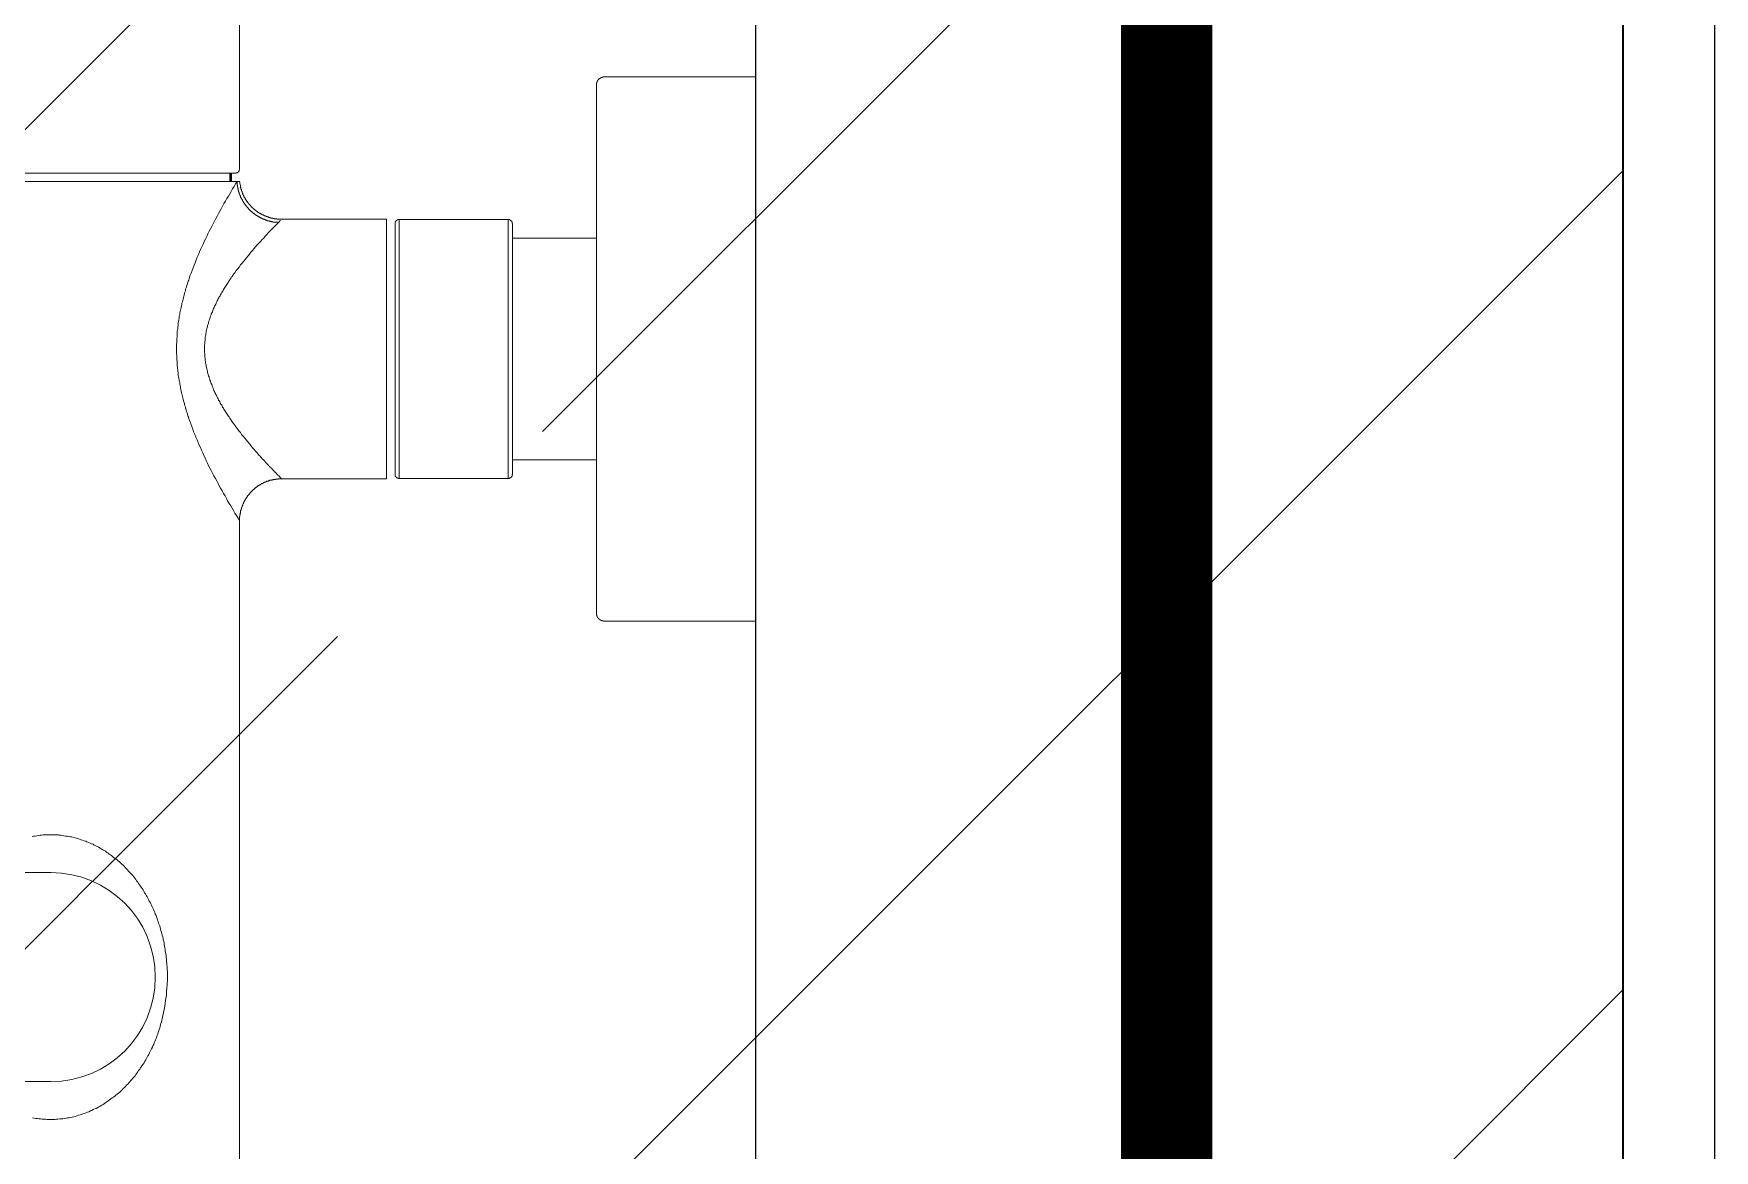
# Model space of a CAD drawing. Header units: millimetres. Extents: x -343543 to 400519, y -115663 to 104219.
# Drawn here: x -227213.2 to -227029, y 6072.8 to 6195.2 of the extents above; entities that cross this region are included whole.
import ezdxf

# ---------------------------------------------------------------- set-up
doc = ezdxf.new("R2010")
doc.units = ezdxf.units.MM
doc.linetypes.add("$0$02'TUONG Xay$0$HIDDEN", pattern=[0.375, 0.25, -0.125])
doc.layers.get('0').update_dxf_attribs({"color": 231, "lineweight": 0})
for name, color, linetype, lineweight in [('A-CLNG', 157, 'Continuous', 25), ('A-FLOR-PRTN', 161, 'Continuous', 9), ('A-PATT', 252, 'Continuous', 9), ('A-SYMBOLS', 10, 'Continuous', 13), ('XREF MAT BANG TUONG XAY$0$01.Xref _MB T1$0$A-FURN', 8, 'Continuous', 5), ('XREF MAT BANG TUONG XAY$0$01.Xref _MB T1$0$A-TEXT', 8, 'Continuous', 25)]:
    doc.layers.add(name, color=color, linetype=linetype, lineweight=lineweight)
doc.layers.add('fix lightting red', color=1, linetype='Continuous', lineweight=5, true_color=0xff0000)
doc.layers.add('XREF MAT BANG TUONG XAY$0$A-FNSH', color=8, linetype='Continuous')
doc.layers.add('XREF MAT BANG TUONG XAY$0$A-FURN', color=8, linetype='Continuous')

# ---------------------------------------------------------------- blocks, each defined once
blk = doc.blocks.new('*U200')
at = {"color": 8}
for p, q in [((-38.44, -16.42), (-38.44, 0)), ((-96.43, -17.2), (-39.23, -17.2)), ((-53.85, -38.59), (-53.85, -26.61)), ((-81.83, -51.62), (-81.83, -39.85)), ((-53.85, -38.47), (-81.78, -38.47)), ((-81.47, -38.91), (-54.15, -38.91)), ((-49.74, -55.69), (49.74, -55.69))]:
    blk.add_line(p, q, dxfattribs=at)
for points in [[(-97.18, 0), (-97.18, -16.48), (-97.16, -16.48), (-97.16, -16.6), (-97.13, -16.6), (-97.13, -16.65), (-97.1, -16.65), (-97.1, -16.71), (-97.07, -16.71), (-97.07, -16.76), (-97.04, -16.76), (-97.04, -16.81), (-97.02, -16.81), (-97.02, -16.85), (-96.99, -16.85), (-96.99, -16.87), (-96.96, -16.9), (-96.93, -16.93), (-96.9, -16.96), (-96.88, -16.98), (-96.85, -17.02), (-96.82, -17.02), (-96.82, -17.04), (-96.79, -17.04), (-96.79, -17.07), (-96.73, -17.07), (-96.73, -17.11), (-96.68, -17.11), (-96.68, -17.12), (-96.62, -17.12), (-96.62, -17.15), (-96.54, -17.15), (-96.54, -17.18), (-96.43, -17.18), (-96.43, -17.2)], [(-97.18, 0), (-38.44, 0)], [(-79.76, -26.25), (-79.76, -17.2)], [(-55.86, -17.2), (-55.86, -26.25)], [(-39.23, -17.2), (-39.2, -17.18), (-39.08, -17.18), (-39.08, -17.15), (-39, -17.15), (-39, -17.12), (-38.95, -17.12), (-38.95, -17.11), (-38.89, -17.11), (-38.89, -17.07), (-38.86, -17.07), (-38.83, -17.04), (-38.81, -17.04), (-38.81, -17.02), (-38.78, -17.02), (-38.78, -16.98), (-38.75, -16.98), (-38.75, -16.96), (-38.72, -16.96), (-38.7, -16.93), (-38.7, -16.9), (-38.67, -16.9), (-38.67, -16.87), (-38.64, -16.87), (-38.64, -16.85), (-38.61, -16.85), (-38.61, -16.81), (-38.59, -16.79), (-38.59, -16.76), (-38.55, -16.76), (-38.55, -16.71), (-38.52, -16.71), (-38.52, -16.65), (-38.5, -16.62), (-38.5, -16.57), (-38.47, -16.54), (-38.47, -16.42), (-38.44, -16.42)], [(-54.26, -26.25), (-81.36, -26.25), (-81.36, -26.28), (-81.5, -26.28), (-81.5, -26.3), (-81.55, -26.3), (-81.55, -26.33), (-81.58, -26.33), (-81.61, -26.36), (-81.64, -26.36), (-81.64, -26.38), (-81.66, -26.38), (-81.66, -26.42), (-81.7, -26.42), (-81.7, -26.45), (-81.72, -26.47), (-81.72, -26.49), (-81.75, -26.49), (-81.75, -26.58), (-81.78, -26.58)], [(-81.78, -26.58), (-81.78, -38.62), (-81.75, -38.62), (-81.75, -38.69), (-81.72, -38.69), (-81.72, -38.73), (-81.7, -38.73), (-81.7, -38.79), (-81.66, -38.79), (-81.66, -38.81), (-81.64, -38.81), (-81.64, -38.83), (-81.58, -38.83), (-81.58, -38.87), (-81.55, -38.87), (-81.55, -38.9), (-81.5, -38.9), (-81.47, -38.91)], [(-81.78, -26.72), (-53.85, -26.72)], [(-53.85, -26.61), (-53.88, -26.58), (-53.88, -26.53), (-53.9, -26.53), (-53.9, -26.47), (-53.93, -26.47), (-53.93, -26.45), (-53.96, -26.42), (-53.96, -26.38), (-53.99, -26.38), (-53.99, -26.36), (-54.05, -26.36), (-54.05, -26.33), (-54.07, -26.33), (-54.07, -26.3), (-54.15, -26.3), (-54.15, -26.28), (-54.26, -26.28), (-54.26, -26.25)], [(-81.83, -39.85), (-53.82, -39.85)], [(-54.15, -38.91), (-54.15, -38.9), (-54.1, -38.9), (-54.07, -38.87), (-54.05, -38.87), (-54.05, -38.83), (-54.01, -38.83), (-54.01, -38.81), (-53.99, -38.81), (-53.96, -38.79), (-53.96, -38.76), (-53.93, -38.76), (-53.93, -38.73), (-53.9, -38.73), (-53.9, -38.67), (-53.88, -38.67), (-53.88, -38.59), (-53.85, -38.59)], [(-53.82, -39.85), (-53.82, -51.24)], [(-85.92, -55.69), (-85.8, -55.66), (-85.66, -55.66), (-85.61, -55.63), (-85.52, -55.63), (-85.47, -55.6), (-85.36, -55.6), (-85.33, -55.57), (-85.24, -55.57), (-85.22, -55.55), (-85.1, -55.55), (-85.08, -55.51), (-85.02, -55.51), (-84.99, -55.49), (-84.91, -55.49), (-84.88, -55.46), (-84.85, -55.46), (-84.82, -55.42), (-84.77, -55.42), (-84.74, -55.41), (-84.69, -55.41), (-84.69, -55.38), (-84.63, -55.38), (-84.6, -55.34), (-84.55, -55.34), (-84.51, -55.32), (-84.49, -55.32), (-84.46, -55.3), (-84.43, -55.3), (-84.4, -55.26), (-84.38, -55.26), (-84.35, -55.23), (-84.32, -55.23), (-84.29, -55.21), (-84.26, -55.21), (-84.24, -55.18), (-84.21, -55.18), (-84.18, -55.16), (-84.15, -55.16), (-84.1, -55.09), (-84.07, -55.09), (-84.04, -55.07), (-84.02, -55.07), (-83.98, -55.04), (-83.96, -55.04), (-83.93, -55.02), (-83.9, -54.99), (-83.88, -54.99), (-83.84, -54.95), (-83.82, -54.93), (-83.79, -54.93), (-83.76, -54.9), (-83.73, -54.9), (-83.73, -54.87), (-83.71, -54.84), (-83.68, -54.84), (-83.68, -54.82), (-83.65, -54.82), (-83.62, -54.79), (-83.6, -54.79), (-83.6, -54.76), (-83.57, -54.76), (-83.54, -54.73), (-83.48, -54.68), (-83.46, -54.68), (-83.46, -54.65), (-83.43, -54.65), (-83.4, -54.62), (-83.37, -54.59), (-83.34, -54.57), (-83.32, -54.57), (-83.32, -54.53), (-83.29, -54.51), (-83.26, -54.51), (-83.26, -54.48), (-83.23, -54.46), (-83.2, -54.46), (-83.2, -54.43), (-83.18, -54.43), (-83.15, -54.4), (-83.15, -54.37), (-83.12, -54.37), (-83.09, -54.33), (-83.09, -54.32), (-83.06, -54.32), (-83.06, -54.29), (-83.04, -54.25), (-83.01, -54.25), (-83.01, -54.23), (-82.98, -54.21), (-82.95, -54.21), (-82.95, -54.18), (-82.92, -54.14), (-82.92, -54.11), (-82.9, -54.11), (-82.87, -54.09), (-82.87, -54.06), (-82.84, -54.06), (-82.84, -54.04), (-82.81, -54.01), (-82.79, -53.97), (-82.75, -53.95), (-82.75, -53.92), (-82.73, -53.92), (-82.73, -53.89), (-82.7, -53.86), (-82.7, -53.84), (-82.67, -53.84), (-82.67, -53.81), (-82.64, -53.78), (-82.59, -53.72), (-82.59, -53.7), (-82.56, -53.67), (-82.53, -53.64), (-82.53, -53.61), (-82.5, -53.59), (-82.5, -53.56), (-82.48, -53.56), (-82.48, -53.5), (-82.45, -53.47), (-82.42, -53.45), (-82.42, -53.42), (-82.39, -53.39), (-82.39, -53.36), (-82.37, -53.34), (-82.37, -53.31), (-82.34, -53.28), (-82.34, -53.25), (-82.31, -53.23), (-82.28, -53.2), (-82.28, -53.13), (-82.25, -53.11), (-82.25, -53.08), (-82.22, -53.08), (-82.22, -53.03), (-82.2, -52.99), (-82.2, -52.94), (-82.17, -52.94), (-82.17, -52.88), (-82.14, -52.87), (-82.14, -52.83), (-82.11, -52.8), (-82.11, -52.75), (-82.08, -52.71), (-82.08, -52.66), (-82.06, -52.64), (-82.06, -52.61), (-82.03, -52.58), (-82.03, -52.52), (-82.01, -52.5), (-82.01, -52.41), (-81.97, -52.38), (-81.97, -52.33), (-81.95, -52.3), (-81.95, -52.22), (-81.92, -52.18), (-81.92, -52.1), (-81.89, -52.08), (-81.89, -51.94), (-81.86, -51.91), (-81.86, -51.66), (-81.83, -51.62)], [(-85.89, -55.96), (-85.75, -55.96), (-85.72, -55.93), (-85.49, -55.93), (-85.47, -55.91), (-85.33, -55.91), (-85.3, -55.88), (-85.16, -55.88), (-85.13, -55.85), (-85.05, -55.85), (-85.02, -55.82), (-84.94, -55.82), (-84.91, -55.8), (-84.82, -55.8), (-84.82, -55.77), (-84.74, -55.77), (-84.71, -55.74), (-84.66, -55.74), (-84.63, -55.71), (-84.57, -55.71), (-84.55, -55.69), (-84.49, -55.69), (-84.49, -55.66), (-84.43, -55.66), (-84.4, -55.63), (-84.35, -55.63), (-84.32, -55.6), (-84.26, -55.6), (-84.26, -55.57), (-84.21, -55.57), (-84.18, -55.55), (-84.15, -55.51), (-84.1, -55.51), (-84.07, -55.49), (-84.04, -55.49), (-84.02, -55.46), (-83.98, -55.46), (-83.98, -55.42), (-83.93, -55.42), (-83.9, -55.41), (-83.88, -55.38), (-83.82, -55.38), (-83.82, -55.34), (-83.79, -55.34), (-83.76, -55.32), (-83.73, -55.3), (-83.68, -55.3), (-83.68, -55.26), (-83.65, -55.26), (-83.62, -55.23), (-83.6, -55.23), (-83.6, -55.21), (-83.57, -55.21), (-83.54, -55.18), (-83.51, -55.16), (-83.48, -55.16), (-83.48, -55.12), (-83.43, -55.12), (-83.4, -55.09), (-83.37, -55.07), (-83.34, -55.07), (-83.34, -55.04), (-83.32, -55.04), (-83.29, -55.02), (-83.29, -54.99), (-83.26, -54.99), (-83.23, -54.95), (-83.2, -54.93), (-83.18, -54.93), (-83.18, -54.9), (-83.15, -54.9), (-83.12, -54.87), (-83.09, -54.84), (-83.06, -54.84), (-83.06, -54.82), (-83.04, -54.79), (-83.01, -54.76), (-82.98, -54.76), (-82.98, -54.73), (-82.95, -54.73), (-82.92, -54.71), (-82.92, -54.68), (-82.9, -54.68), (-82.9, -54.65), (-82.87, -54.65), (-82.84, -54.62), (-82.84, -54.59), (-82.81, -54.59), (-82.81, -54.57), (-82.79, -54.57), (-82.75, -54.53), (-82.75, -54.51), (-82.73, -54.51), (-82.73, -54.48), (-82.7, -54.48), (-82.67, -54.46), (-82.67, -54.43), (-82.64, -54.43), (-82.64, -54.4), (-82.62, -54.37), (-82.59, -54.33), (-82.59, -54.32), (-82.56, -54.32), (-82.53, -54.29), (-82.53, -54.25), (-82.5, -54.25), (-82.5, -54.23), (-82.48, -54.21), (-82.45, -54.18), (-82.45, -54.14), (-82.42, -54.14), (-82.42, -54.11), (-82.39, -54.09), (-82.37, -54.06), (-82.37, -54.04), (-82.34, -54.04), (-82.34, -54.01), (-82.31, -53.97), (-82.28, -53.95), (-82.28, -53.92), (-82.25, -53.92), (-82.25, -53.89), (-82.22, -53.86), (-82.22, -53.84), (-82.2, -53.84), (-82.2, -53.78), (-82.17, -53.78), (-82.17, -53.75), (-82.14, -53.72), (-82.14, -53.7), (-82.11, -53.7), (-82.11, -53.67), (-82.08, -53.64), (-82.08, -53.61), (-82.06, -53.59), (-82.06, -53.56), (-82.03, -53.53), (-82.03, -53.5), (-82.01, -53.47), (-82.01, -53.45), (-81.97, -53.45), (-81.97, -53.39), (-81.95, -53.36), (-81.95, -53.34), (-81.92, -53.31), (-81.92, -53.28), (-81.89, -53.28), (-81.89, -53.23), (-81.86, -53.2), (-81.86, -53.16), (-81.83, -53.13), (-81.83, -53.08), (-81.81, -53.08), (-81.81, -53.03), (-81.78, -52.99), (-81.78, -52.94), (-81.75, -52.91), (-81.75, -52.87), (-81.72, -52.87), (-81.72, -52.77), (-81.7, -52.75), (-81.7, -52.69), (-81.66, -52.66), (-81.66, -52.61), (-81.64, -52.58), (-81.64, -52.5), (-81.61, -52.5), (-81.61, -52.38), (-81.58, -52.36), (-81.58, -52.24), (-81.55, -52.22), (-81.55, -52.08), (-81.52, -52.08), (-81.52, -51.91), (-81.5, -51.87), (-81.5, -51.57), (-81.47, -51.54), (-81.47, -51.49)], [(-81.47, -51.49), (-81.5, -51.46), (-81.52, -51.46), (-81.52, -51.43), (-81.55, -51.43), (-81.55, -51.4), (-81.58, -51.4), (-81.58, -51.38), (-81.61, -51.38), (-81.61, -51.35), (-81.64, -51.35), (-81.64, -51.32), (-81.7, -51.32), (-81.7, -51.29), (-81.72, -51.29)], [(-53.79, -51.24), (-53.79, -51.51), (-53.76, -51.57), (-53.76, -51.86), (-53.74, -51.87), (-53.74, -52.01), (-53.71, -52.05), (-53.71, -52.18), (-53.68, -52.22), (-53.68, -52.3), (-53.66, -52.33), (-53.66, -52.41), (-53.62, -52.44), (-53.62, -52.5), (-53.59, -52.52), (-53.59, -52.58), (-53.57, -52.61), (-53.57, -52.66), (-53.54, -52.69), (-53.54, -52.75), (-53.51, -52.77), (-53.51, -52.8), (-53.48, -52.83), (-53.48, -52.87), (-53.46, -52.88), (-53.46, -52.94), (-53.43, -52.96), (-53.43, -52.99), (-53.4, -53.03), (-53.4, -53.06), (-53.37, -53.08), (-53.37, -53.11), (-53.35, -53.13), (-53.35, -53.16), (-53.31, -53.2), (-53.31, -53.25), (-53.29, -53.25), (-53.29, -53.28), (-53.26, -53.31), (-53.26, -53.34), (-53.23, -53.36), (-53.23, -53.39), (-53.21, -53.42), (-53.17, -53.45), (-53.17, -53.47), (-53.15, -53.5), (-53.15, -53.53), (-53.12, -53.56), (-53.09, -53.59), (-53.09, -53.61), (-53.07, -53.64), (-53.07, -53.67), (-53.04, -53.7), (-53.01, -53.72), (-52.98, -53.75), (-52.98, -53.78), (-52.95, -53.81), (-52.92, -53.84), (-52.92, -53.86), (-52.9, -53.89), (-52.87, -53.92), (-52.84, -53.95), (-52.84, -53.97), (-52.81, -54.01), (-52.79, -54.01), (-52.79, -54.04), (-52.76, -54.06), (-52.76, -54.09), (-52.73, -54.09), (-52.7, -54.11), (-52.7, -54.14), (-52.67, -54.18), (-52.64, -54.18), (-52.64, -54.21), (-52.62, -54.23), (-52.59, -54.23), (-52.59, -54.25), (-52.56, -54.29), (-52.53, -54.32), (-52.51, -54.33), (-52.48, -54.37), (-52.45, -54.4), (-52.42, -54.43), (-52.39, -54.46), (-52.37, -54.48), (-52.34, -54.48), (-52.34, -54.51), (-52.31, -54.53), (-52.28, -54.53), (-52.25, -54.57), (-52.25, -54.59), (-52.23, -54.59), (-52.2, -54.62), (-52.17, -54.65), (-52.14, -54.68), (-52.12, -54.68), (-52.09, -54.71), (-52.09, -54.73), (-52.06, -54.73), (-52.03, -54.76), (-52, -54.76), (-52, -54.79), (-51.98, -54.82), (-51.94, -54.82), (-51.92, -54.84), (-51.9, -54.84), (-51.9, -54.87), (-51.86, -54.87), (-51.83, -54.9), (-51.81, -54.93), (-51.78, -54.93), (-51.78, -54.95), (-51.75, -54.95), (-51.72, -54.99), (-51.7, -54.99), (-51.67, -55.02), (-51.64, -55.02), (-51.64, -55.04), (-51.61, -55.04), (-51.58, -55.07), (-51.55, -55.07), (-51.53, -55.09), (-51.5, -55.09), (-51.5, -55.12), (-51.47, -55.12), (-51.44, -55.16), (-51.41, -55.16), (-51.39, -55.18), (-51.33, -55.18), (-51.33, -55.21), (-51.3, -55.21), (-51.27, -55.23), (-51.25, -55.23), (-51.22, -55.26), (-51.16, -55.26), (-51.14, -55.3), (-51.11, -55.3), (-51.11, -55.32), (-51.05, -55.32), (-51.03, -55.34), (-50.97, -55.34), (-50.94, -55.38), (-50.91, -55.38), (-50.88, -55.41), (-50.83, -55.41), (-50.83, -55.42), (-50.74, -55.42), (-50.72, -55.46), (-50.66, -55.46), (-50.63, -55.49), (-50.58, -55.49), (-50.55, -55.51), (-50.46, -55.51), (-50.46, -55.55), (-50.38, -55.55), (-50.36, -55.57), (-50.27, -55.57), (-50.24, -55.6), (-50.13, -55.6), (-50.1, -55.63), (-49.96, -55.63), (-49.93, -55.66), (-49.76, -55.66), (-49.74, -55.69)], [(-113.15, -55.69), (-87.14, -55.69)], [(-86.78, -56.07), (-86.81, -56.07), (-86.81, -55.99), (-86.83, -55.96), (-86.83, -55.91), (-86.87, -55.91), (-86.87, -55.88), (-86.9, -55.88), (-86.9, -55.85), (-86.92, -55.82), (-86.92, -55.8), (-86.95, -55.8), (-86.98, -55.77), (-87.01, -55.77), (-87.01, -55.74), (-87.06, -55.74), (-87.06, -55.71), (-87.14, -55.71), (-87.14, -55.69)], [(-85.89, -55.96), (-85.64, -56.13), (-85.36, -56.28), (-85.1, -56.44), (-84.82, -56.58), (-84.57, -56.75), (-84.29, -56.89), (-84.04, -57.05), (-83.76, -57.19), (-83.51, -57.37), (-83.23, -57.51), (-82.95, -57.66), (-82.7, -57.81), (-82.42, -57.95), (-82.14, -58.09), (-81.89, -58.23), (-81.61, -58.39), (-81.33, -58.54), (-81.05, -58.68), (-80.8, -58.82), (-80.52, -58.96), (-80.24, -59.1), (-79.96, -59.21), (-79.68, -59.35), (-79.4, -59.49), (-79.12, -59.6), (-78.84, -59.75), (-78.56, -59.89), (-78.29, -60), (-78, -60.11), (-77.73, -60.25), (-77.44, -60.36), (-77.13, -60.47), (-76.86, -60.58), (-76.58, -60.69), (-76.3, -60.8), (-75.99, -60.92), (-75.71, -61.03), (-75.4, -61.12), (-75.26, -61.17), (-75.12, -61.23), (-74.98, -61.25), (-74.84, -61.31), (-74.68, -61.36), (-74.53, -61.39), (-74.4, -61.45), (-74.26, -61.5), (-74.09, -61.53), (-73.95, -61.58), (-73.81, -61.62), (-73.64, -61.67), (-73.5, -61.7), (-73.36, -61.72), (-73.2, -61.78), (-73.05, -61.82), (-72.92, -61.85), (-72.75, -61.9), (-72.61, -61.92), (-72.47, -61.95), (-72.3, -61.98), (-72.16, -62.01), (-71.99, -62.06), (-71.71, -62.11), (-71.54, -62.14), (-71.4, -62.18), (-71.24, -62.18), (-71.1, -62.21), (-70.96, -62.24), (-70.79, -62.26), (-70.65, -62.29), (-70.48, -62.29), (-70.34, -62.32), (-70.18, -62.34), (-70.04, -62.34), (-69.87, -62.37), (-69.73, -62.4), (-69.42, -62.4), (-69.25, -62.43), (-69.11, -62.43), (-68.95, -62.46), (-68.5, -62.46), (-68.33, -62.48), (-67.27, -62.48), (-67.1, -62.46), (-66.65, -62.46), (-66.48, -62.43), (-66.34, -62.43), (-66.18, -62.4), (-66.04, -62.4), (-65.87, -62.37), (-65.73, -62.37), (-65.56, -62.34), (-65.42, -62.34), (-65.25, -62.32), (-65.11, -62.29), (-64.95, -62.29), (-64.81, -62.26), (-64.64, -62.24), (-64.5, -62.21), (-64.36, -62.18), (-64.2, -62.14), (-64.05, -62.11), (-63.89, -62.09), (-63.74, -62.06), (-63.6, -62.04), (-63.44, -62.01), (-63.29, -61.98), (-63.13, -61.95), (-62.99, -61.92), (-62.85, -61.86), (-62.68, -61.85), (-62.54, -61.82), (-62.4, -61.75), (-62.23, -61.72), (-62.1, -61.7), (-61.95, -61.64), (-61.79, -61.62), (-61.65, -61.56), (-61.51, -61.53), (-61.34, -61.48), (-61.2, -61.45), (-61.06, -61.39), (-60.92, -61.34), (-60.75, -61.31), (-60.61, -61.25), (-60.48, -61.2), (-60.33, -61.14), (-60.03, -61.06), (-59.75, -60.94), (-59.46, -60.84), (-59.16, -60.74), (-58.88, -60.64), (-58.6, -60.52), (-58.32, -60.41), (-58.01, -60.27), (-57.73, -60.16), (-57.45, -60.05), (-57.18, -59.91), (-56.89, -59.79), (-56.62, -59.66), (-56.33, -59.54), (-56.06, -59.4), (-55.78, -59.28), (-55.5, -59.13), (-55.22, -59.02), (-54.94, -58.88), (-54.69, -58.74), (-54.41, -58.59), (-54.13, -58.45), (-53.85, -58.28), (-53.59, -58.15), (-53.31, -58.01), (-53.04, -57.87), (-52.79, -57.73), (-52.51, -57.56), (-52.23, -57.41), (-51.98, -57.25), (-51.7, -57.11), (-51.44, -56.97), (-51.16, -56.8), (-50.91, -56.63), (-50.63, -56.49), (-50.38, -56.33), (-50.1, -56.2), (-49.85, -56.02), (-49.57, -55.85), (-49.32, -55.71)], [(-86.78, -56.55), (-85.89, -56.55)], [(-86.78, -56.63), (-85.89, -56.63)], [(-86.78, -56.75), (-85.89, -56.75)]]:
    blk.add_lwpolyline(points, dxfattribs=at)
blk.add_open_spline([(-53.9, -51.24), (-53.9, -51.24), (-53.88, -51.24), (-53.88, -51.24), (-53.88, -51.24), (-53.88, -51.21), (-53.88, -51.21), (-53.88, -51.21), (-53.85, -51.21), (-53.85, -51.21), (-53.85, -51.21), (-53.85, -51.18), (-53.85, -51.18), (-53.85, -51.18), (-53.85, -51.21), (-53.85, -51.21), (-53.85, -51.21), (-53.88, -51.21), (-53.88, -51.21), (-53.88, -51.21), (-53.88, -51.24), (-53.88, -51.24), (-53.88, -51.24), (-53.9, -51.24), (-53.9, -51.24), (-53.9, -51.24), (-53.9, -51.26), (-53.9, -51.26), (-53.9, -51.26), (-53.93, -51.26), (-53.93, -51.26), (-53.93, -51.26), (-53.93, -51.29), (-53.93, -51.29), (-53.93, -51.29), (-53.96, -51.29), (-53.96, -51.29), (-53.96, -51.29), (-53.96, -51.32), (-53.96, -51.32), (-53.96, -51.32), (-53.99, -51.35), (-53.99, -51.35), (-53.99, -51.35), (-54.01, -51.35), (-54.01, -51.35), (-54.01, -51.35), (-54.05, -51.38), (-54.05, -51.38), (-54.05, -51.38), (-54.13, -51.46), (-54.13, -51.46), (-54.13, -51.46), (-54.15, -51.51), (-54.15, -51.51), (-54.15, -51.51), (-54.18, -51.51), (-54.18, -51.51), (-54.18, -51.51), (-54.18, -51.54), (-54.18, -51.54), (-54.18, -51.54), (-54.21, -51.54), (-54.21, -51.54), (-54.21, -51.54), (-54.24, -51.57), (-54.24, -51.57), (-54.24, -51.57), (-54.24, -51.6), (-54.24, -51.6), (-54.24, -51.6), (-54.26, -51.6), (-54.26, -51.6), (-54.26, -51.6), (-54.29, -51.62), (-54.29, -51.62), (-54.29, -51.62), (-54.32, -51.66), (-54.32, -51.66), (-54.32, -51.66), (-54.35, -51.68), (-54.35, -51.68), (-54.35, -51.68), (-54.38, -51.71), (-54.38, -51.71), (-54.38, -51.71), (-54.41, -51.73), (-54.41, -51.73), (-54.41, -51.73), (-54.44, -51.76), (-54.44, -51.76), (-54.44, -51.76), (-54.46, -51.79), (-54.46, -51.79), (-54.46, -51.79), (-54.49, -51.82), (-54.49, -51.82), (-54.49, -51.82), (-54.52, -51.86), (-54.52, -51.86), (-54.52, -51.86), (-54.55, -51.87), (-54.55, -51.87), (-54.55, -51.87), (-54.57, -51.91), (-54.57, -51.91), (-54.57, -51.91), (-54.6, -51.94), (-54.6, -51.94), (-54.6, -51.94), (-54.63, -51.96), (-54.63, -51.96), (-54.63, -51.96), (-54.66, -51.99), (-54.66, -51.99), (-54.66, -51.99), (-54.69, -52.01), (-54.69, -52.01), (-54.69, -52.01), (-54.74, -52.05), (-54.74, -52.05), (-54.74, -52.05), (-54.77, -52.1), (-54.77, -52.1), (-54.77, -52.1), (-54.83, -52.13), (-54.83, -52.13), (-54.83, -52.13), (-54.85, -52.18), (-54.85, -52.18), (-54.85, -52.18), (-54.91, -52.22), (-54.91, -52.22), (-54.91, -52.22), (-54.94, -52.24), (-54.94, -52.24), (-54.94, -52.24), (-54.99, -52.3), (-54.99, -52.3), (-54.99, -52.3), (-55.02, -52.33), (-55.02, -52.33), (-55.02, -52.33), (-55.08, -52.38), (-55.08, -52.38), (-55.08, -52.38), (-55.13, -52.44), (-55.13, -52.44), (-55.13, -52.44), (-55.16, -52.47), (-55.16, -52.47), (-55.16, -52.47), (-55.22, -52.52), (-55.22, -52.52), (-55.22, -52.52), (-55.27, -52.58), (-55.27, -52.58), (-55.27, -52.58), (-55.36, -52.66), (-55.36, -52.66), (-55.36, -52.66), (-55.47, -52.75), (-55.47, -52.75), (-55.47, -52.75), (-55.58, -52.87), (-55.58, -52.87), (-55.58, -52.87), (-55.66, -52.94), (-55.66, -52.94), (-55.66, -52.94), (-55.78, -53.03), (-55.78, -53.03), (-55.78, -53.03), (-55.86, -53.11), (-55.86, -53.11), (-55.86, -53.11), (-55.97, -53.23), (-55.97, -53.23), (-55.97, -53.23), (-56.06, -53.31), (-56.06, -53.31), (-56.06, -53.31), (-56.16, -53.39), (-56.16, -53.39), (-56.16, -53.39), (-56.25, -53.47), (-56.25, -53.47), (-56.25, -53.47), (-56.33, -53.56), (-56.33, -53.56), (-56.33, -53.56), (-56.45, -53.64), (-56.45, -53.64), (-56.45, -53.64), (-56.64, -53.81), (-56.64, -53.81), (-56.64, -53.81), (-56.81, -53.97), (-56.81, -53.97), (-56.81, -53.97), (-57.01, -54.14), (-57.01, -54.14), (-57.01, -54.14), (-57.2, -54.32), (-57.2, -54.32), (-57.2, -54.32), (-57.4, -54.48), (-57.4, -54.48), (-57.4, -54.48), (-57.59, -54.62), (-57.59, -54.62), (-57.59, -54.62), (-57.79, -54.79), (-57.79, -54.79), (-57.79, -54.79), (-57.98, -54.95), (-57.98, -54.95), (-57.98, -54.95), (-58.18, -55.12), (-58.18, -55.12), (-58.18, -55.12), (-58.4, -55.3), (-58.4, -55.3), (-58.4, -55.3), (-58.6, -55.46), (-58.6, -55.46), (-58.6, -55.46), (-58.79, -55.6), (-58.79, -55.6), (-58.79, -55.6), (-58.99, -55.77), (-58.99, -55.77), (-58.99, -55.77), (-59.22, -55.91), (-59.22, -55.91), (-59.22, -55.91), (-59.41, -56.07), (-59.41, -56.07), (-59.41, -56.07), (-59.61, -56.21), (-59.61, -56.21), (-59.61, -56.21), (-59.83, -56.39), (-59.83, -56.39), (-59.83, -56.39), (-60.03, -56.53), (-60.03, -56.53), (-60.03, -56.53), (-60.14, -56.58), (-60.14, -56.58), (-60.14, -56.58), (-60.25, -56.67), (-60.25, -56.67), (-60.25, -56.67), (-60.36, -56.75), (-60.36, -56.75), (-60.36, -56.75), (-60.48, -56.8), (-60.48, -56.8), (-60.48, -56.8), (-60.56, -56.89), (-60.56, -56.89), (-60.56, -56.89), (-60.67, -56.94), (-60.67, -56.94), (-60.67, -56.94), (-60.78, -57.03), (-60.78, -57.03), (-60.78, -57.03), (-60.9, -57.08), (-60.9, -57.08), (-60.9, -57.08), (-61, -57.17), (-61, -57.17), (-61, -57.17), (-61.12, -57.22), (-61.12, -57.22), (-61.12, -57.22), (-61.23, -57.3), (-61.23, -57.3), (-61.23, -57.3), (-61.31, -57.37), (-61.31, -57.37), (-61.31, -57.37), (-61.42, -57.41), (-61.42, -57.41), (-61.42, -57.41), (-61.53, -57.51), (-61.53, -57.51), (-61.53, -57.51), (-61.65, -57.56), (-61.65, -57.56), (-61.65, -57.56), (-61.76, -57.61), (-61.76, -57.61), (-61.76, -57.61), (-61.87, -57.7), (-61.87, -57.7), (-61.87, -57.7), (-61.98, -57.76), (-61.98, -57.76), (-61.98, -57.76), (-62.1, -57.81), (-62.1, -57.81), (-62.1, -57.81), (-62.21, -57.87), (-62.21, -57.87), (-62.21, -57.87), (-62.31, -57.95), (-62.31, -57.95), (-62.31, -57.95), (-62.43, -58.01), (-62.43, -58.01), (-62.43, -58.01), (-62.54, -58.06), (-62.54, -58.06), (-62.54, -58.06), (-62.68, -58.12), (-62.68, -58.12), (-62.68, -58.12), (-62.79, -58.17), (-62.79, -58.17), (-62.79, -58.17), (-62.91, -58.23), (-62.91, -58.23), (-62.91, -58.23), (-63.02, -58.28), (-63.02, -58.28), (-63.02, -58.28), (-63.13, -58.34), (-63.13, -58.34), (-63.13, -58.34), (-63.24, -58.39), (-63.24, -58.39), (-63.24, -58.39), (-63.35, -58.45), (-63.35, -58.45), (-63.35, -58.45), (-63.49, -58.49), (-63.49, -58.49), (-63.49, -58.49), (-63.6, -58.54), (-63.6, -58.54), (-63.6, -58.54), (-63.72, -58.59), (-63.72, -58.59), (-63.72, -58.59), (-63.83, -58.65), (-63.83, -58.65), (-63.83, -58.65), (-63.97, -58.68), (-63.97, -58.68), (-63.97, -58.68), (-64.08, -58.74), (-64.08, -58.74), (-64.08, -58.74), (-64.2, -58.78), (-64.2, -58.78), (-64.2, -58.78), (-64.33, -58.82), (-64.33, -58.82), (-64.33, -58.82), (-64.45, -58.88), (-64.45, -58.88), (-64.45, -58.88), (-64.56, -58.9), (-64.56, -58.9), (-64.56, -58.9), (-64.69, -58.96), (-64.69, -58.96), (-64.69, -58.96), (-64.81, -58.98), (-64.81, -58.98), (-64.81, -58.98), (-64.92, -59.02), (-64.92, -59.02), (-64.92, -59.02), (-65.06, -59.07), (-65.06, -59.07), (-65.06, -59.07), (-65.17, -59.1), (-65.17, -59.1), (-65.17, -59.1), (-65.31, -59.13), (-65.31, -59.13), (-65.31, -59.13), (-65.42, -59.15), (-65.42, -59.15), (-65.42, -59.15), (-65.56, -59.18), (-65.56, -59.18), (-65.56, -59.18), (-65.67, -59.21), (-65.67, -59.21), (-65.67, -59.21), (-65.81, -59.24), (-65.81, -59.24), (-65.81, -59.24), (-65.92, -59.28), (-65.92, -59.28), (-65.92, -59.28), (-66.07, -59.29), (-66.07, -59.29), (-66.07, -59.29), (-66.18, -59.32), (-66.18, -59.32), (-66.18, -59.32), (-66.32, -59.35), (-66.32, -59.35), (-66.32, -59.35), (-66.43, -59.35), (-66.43, -59.35), (-66.43, -59.35), (-66.57, -59.38), (-66.57, -59.38), (-66.57, -59.38), (-66.68, -59.4), (-66.68, -59.4), (-66.68, -59.4), (-66.82, -59.4), (-66.82, -59.4), (-66.82, -59.4), (-66.93, -59.43), (-66.93, -59.43), (-66.93, -59.43), (-67.07, -59.43), (-67.07, -59.43), (-67.07, -59.43), (-67.21, -59.43), (-67.21, -59.43), (-67.21, -59.43), (-67.32, -59.43), (-67.32, -59.43), (-67.32, -59.43), (-67.46, -59.47), (-67.46, -59.47), (-67.46, -59.47), (-67.57, -59.47), (-67.57, -59.47), (-67.57, -59.47), (-67.71, -59.47), (-67.71, -59.47), (-67.71, -59.47), (-67.83, -59.47), (-67.83, -59.47), (-67.83, -59.47), (-67.97, -59.47), (-67.97, -59.47), (-67.97, -59.47), (-68.11, -59.47), (-68.11, -59.47), (-68.11, -59.47), (-68.22, -59.47), (-68.22, -59.47), (-68.22, -59.47), (-68.36, -59.43), (-68.36, -59.43), (-68.36, -59.43), (-68.47, -59.43), (-68.47, -59.43), (-68.47, -59.43), (-68.61, -59.43), (-68.61, -59.43), (-68.61, -59.43), (-68.75, -59.4), (-68.75, -59.4), (-68.75, -59.4), (-68.86, -59.4), (-68.86, -59.4), (-68.86, -59.4), (-69, -59.38), (-69, -59.38), (-69, -59.38), (-69.11, -59.38), (-69.11, -59.38), (-69.11, -59.38), (-69.25, -59.35), (-69.25, -59.35), (-69.25, -59.35), (-69.36, -59.32), (-69.36, -59.32), (-69.36, -59.32), (-69.5, -59.32), (-69.5, -59.32), (-69.5, -59.32), (-69.62, -59.29), (-69.62, -59.29), (-69.62, -59.29), (-69.75, -59.28), (-69.75, -59.28), (-69.75, -59.28), (-69.87, -59.24), (-69.87, -59.24), (-69.87, -59.24), (-70, -59.21), (-70, -59.21), (-70, -59.21), (-70.12, -59.18), (-70.12, -59.18), (-70.12, -59.18), (-70.26, -59.15), (-70.26, -59.15), (-70.26, -59.15), (-70.37, -59.13), (-70.37, -59.13), (-70.37, -59.13), (-70.51, -59.07), (-70.51, -59.07), (-70.51, -59.07), (-70.62, -59.04), (-70.62, -59.04), (-70.62, -59.04), (-70.73, -59.02), (-70.73, -59.02), (-70.73, -59.02), (-70.88, -58.98), (-70.88, -58.98), (-70.88, -58.98), (-70.98, -58.93), (-70.98, -58.93), (-70.98, -58.93), (-71.12, -58.9), (-71.12, -58.9), (-71.12, -58.9), (-71.24, -58.85), (-71.24, -58.85), (-71.24, -58.85), (-71.35, -58.82), (-71.35, -58.82), (-71.35, -58.82), (-71.49, -58.76), (-71.49, -58.76), (-71.49, -58.76), (-71.6, -58.74), (-71.6, -58.74), (-71.6, -58.74), (-71.71, -58.68), (-71.71, -58.68), (-71.71, -58.68), (-71.82, -58.62), (-71.82, -58.62), (-71.82, -58.62), (-71.96, -58.56), (-71.96, -58.56), (-71.96, -58.56), (-72.07, -58.54), (-72.07, -58.54), (-72.07, -58.54), (-72.19, -58.49), (-72.19, -58.49), (-72.19, -58.49), (-72.3, -58.42), (-72.3, -58.42), (-72.3, -58.42), (-72.44, -58.37), (-72.44, -58.37), (-72.44, -58.37), (-72.55, -58.31), (-72.55, -58.31), (-72.55, -58.31), (-72.66, -58.26), (-72.66, -58.26), (-72.66, -58.26), (-72.78, -58.2), (-72.78, -58.2), (-72.78, -58.2), (-72.89, -58.15), (-72.89, -58.15), (-72.89, -58.15), (-73, -58.09), (-73, -58.09), (-73, -58.09), (-73.11, -58.04), (-73.11, -58.04), (-73.11, -58.04), (-73.22, -57.98), (-73.22, -57.98), (-73.22, -57.98), (-73.34, -57.92), (-73.34, -57.92), (-73.34, -57.92), (-73.45, -57.87), (-73.45, -57.87), (-73.45, -57.87), (-73.56, -57.79), (-73.56, -57.79), (-73.56, -57.79), (-73.67, -57.73), (-73.67, -57.73), (-73.67, -57.73), (-73.78, -57.66), (-73.78, -57.66), (-73.78, -57.66), (-73.9, -57.61), (-73.9, -57.61), (-73.9, -57.61), (-74.01, -57.53), (-74.01, -57.53), (-74.01, -57.53), (-74.12, -57.47), (-74.12, -57.47), (-74.12, -57.47), (-74.23, -57.41), (-74.23, -57.41), (-74.23, -57.41), (-74.34, -57.33), (-74.34, -57.33), (-74.34, -57.33), (-74.45, -57.28), (-74.45, -57.28), (-74.45, -57.28), (-74.57, -57.19), (-74.57, -57.19), (-74.57, -57.19), (-74.68, -57.14), (-74.68, -57.14), (-74.68, -57.14), (-74.79, -57.05), (-74.79, -57.05), (-74.79, -57.05), (-74.9, -57), (-74.9, -57), (-74.9, -57), (-74.98, -56.92), (-74.98, -56.92), (-74.98, -56.92), (-75.1, -56.86), (-75.1, -56.86), (-75.1, -56.86), (-75.21, -56.78), (-75.21, -56.78), (-75.21, -56.78), (-75.32, -56.72), (-75.32, -56.72), (-75.32, -56.72), (-75.43, -56.63), (-75.43, -56.63), (-75.43, -56.63), (-75.55, -56.58), (-75.55, -56.58), (-75.55, -56.58), (-75.63, -56.49), (-75.63, -56.49), (-75.63, -56.49), (-75.74, -56.42), (-75.74, -56.42), (-75.74, -56.42), (-75.85, -56.36), (-75.85, -56.36), (-75.85, -56.36), (-76.05, -56.2), (-76.05, -56.2), (-76.05, -56.2), (-76.27, -56.05), (-76.27, -56.05), (-76.27, -56.05), (-76.46, -55.88), (-76.46, -55.88), (-76.46, -55.88), (-76.66, -55.74), (-76.66, -55.74), (-76.66, -55.74), (-76.89, -55.57), (-76.89, -55.57), (-76.89, -55.57), (-77.08, -55.42), (-77.08, -55.42), (-77.08, -55.42), (-77.27, -55.26), (-77.27, -55.26), (-77.27, -55.26), (-77.47, -55.09), (-77.47, -55.09), (-77.47, -55.09), (-77.67, -54.93), (-77.67, -54.93), (-77.67, -54.93), (-77.86, -54.76), (-77.86, -54.76), (-77.86, -54.76), (-78.06, -54.62), (-78.06, -54.62), (-78.06, -54.62), (-78.25, -54.46), (-78.25, -54.46), (-78.25, -54.46), (-78.45, -54.29), (-78.45, -54.29), (-78.45, -54.29), (-78.65, -54.11), (-78.65, -54.11), (-78.65, -54.11), (-78.84, -53.95), (-78.84, -53.95), (-78.84, -53.95), (-79.04, -53.78), (-79.04, -53.78), (-79.04, -53.78), (-79.23, -53.61), (-79.23, -53.61), (-79.23, -53.61), (-79.43, -53.42), (-79.43, -53.42), (-79.43, -53.42), (-79.63, -53.25), (-79.63, -53.25), (-79.63, -53.25), (-79.79, -53.08), (-79.79, -53.08), (-79.79, -53.08), (-79.99, -52.91), (-79.99, -52.91), (-79.99, -52.91), (-80.18, -52.75), (-80.18, -52.75), (-80.18, -52.75), (-80.38, -52.55), (-80.38, -52.55), (-80.38, -52.55), (-80.55, -52.38), (-80.55, -52.38), (-80.55, -52.38), (-80.74, -52.22), (-80.74, -52.22), (-80.74, -52.22), (-80.94, -52.01), (-80.94, -52.01), (-80.94, -52.01), (-81.1, -51.86), (-81.1, -51.86), (-81.1, -51.86), (-81.3, -51.68), (-81.3, -51.68), (-81.3, -51.68), (-81.47, -51.49), (-81.47, -51.49)], degree=3, knots=[0, 0, 0, 0, 1, 1, 1, 2, 2, 2, 3, 3, 3, 4, 4, 4, 5, 5, 5, 6, 6, 6, 7, 7, 7, 8, 8, 8, 9, 9, 9, 10, 10, 10, 11, 11, 11, 12, 12, 12, 13, 13, 13, 14, 14, 14, 15, 15, 15, 16, 16, 16, 17, 17, 17, 18, 18, 18, 19, 19, 19, 20, 20, 20, 21, 21, 21, 22, 22, 22, 23, 23, 23, 24, 24, 24, 25, 25, 25, 26, 26, 26, 27, 27, 27, 28, 28, 28, 29, 29, 29, 30, 30, 30, 31, 31, 31, 32, 32, 32, 33, 33, 33, 34, 34, 34, 35, 35, 35, 36, 36, 36, 37, 37, 37, 38, 38, 38, 39, 39, 39, 40, 40, 40, 41, 41, 41, 42, 42, 42, 43, 43, 43, 44, 44, 44, 45, 45, 45, 46, 46, 46, 47, 47, 47, 48, 48, 48, 49, 49, 49, 50, 50, 50, 51, 51, 51, 52, 52, 52, 53, 53, 53, 54, 54, 54, 55, 55, 55, 56, 56, 56, 57, 57, 57, 58, 58, 58, 59, 59, 59, 60, 60, 60, 61, 61, 61, 62, 62, 62, 63, 63, 63, 64, 64, 64, 65, 65, 65, 66, 66, 66, 67, 67, 67, 68, 68, 68, 69, 69, 69, 70, 70, 70, 71, 71, 71, 72, 72, 72, 73, 73, 73, 74, 74, 74, 75, 75, 75, 76, 76, 76, 77, 77, 77, 78, 78, 78, 79, 79, 79, 80, 80, 80, 81, 81, 81, 82, 82, 82, 83, 83, 83, 84, 84, 84, 85, 85, 85, 86, 86, 86, 87, 87, 87, 88, 88, 88, 89, 89, 89, 90, 90, 90, 91, 91, 91, 92, 92, 92, 93, 93, 93, 94, 94, 94, 95, 95, 95, 96, 96, 96, 97, 97, 97, 98, 98, 98, 99, 99, 99, 100, 100, 100, 101, 101, 101, 102, 102, 102, 103, 103, 103, 104, 104, 104, 105, 105, 105, 106, 106, 106, 107, 107, 107, 108, 108, 108, 109, 109, 109, 110, 110, 110, 111, 111, 111, 112, 112, 112, 113, 113, 113, 114, 114, 114, 115, 115, 115, 116, 116, 116, 117, 117, 117, 118, 118, 118, 119, 119, 119, 120, 120, 120, 121, 121, 121, 122, 122, 122, 123, 123, 123, 124, 124, 124, 125, 125, 125, 126, 126, 126, 127, 127, 127, 128, 128, 128, 129, 129, 129, 130, 130, 130, 131, 131, 131, 132, 132, 132, 133, 133, 133, 134, 134, 134, 135, 135, 135, 136, 136, 136, 137, 137, 137, 138, 138, 138, 139, 139, 139, 140, 140, 140, 141, 141, 141, 142, 142, 142, 143, 143, 143, 144, 144, 144, 145, 145, 145, 146, 146, 146, 147, 147, 147, 148, 148, 148, 149, 149, 149, 150, 150, 150, 151, 151, 151, 152, 152, 152, 153, 153, 153, 154, 154, 154, 155, 155, 155, 156, 156, 156, 157, 157, 157, 158, 158, 158, 159, 159, 159, 160, 160, 160, 161, 161, 161, 162, 162, 162, 163, 163, 163, 164, 164, 164, 165, 165, 165, 166, 166, 166, 167, 167, 167, 168, 168, 168, 169, 169, 169, 170, 170, 170, 171, 171, 171, 172, 172, 172, 173, 173, 173, 174, 174, 174, 175, 175, 175, 176, 176, 176, 177, 177, 177, 178, 178, 178, 179, 179, 179, 180, 180, 180, 181, 181, 181, 182, 182, 182, 183, 183, 183, 184, 184, 184, 185, 185, 185, 186, 186, 186, 187, 187, 187, 188, 188, 188, 189, 189, 189, 190, 190, 190, 191, 191, 191, 192, 192, 192, 193, 193, 193, 194, 194, 194, 195, 195, 195, 196, 196, 196, 197, 197, 197, 198, 198, 198, 199, 199, 199, 200, 200, 200, 201, 201, 201, 202, 202, 202, 203, 203, 203, 204, 204, 204, 205, 205, 205, 206, 206, 206, 207, 207, 207, 208, 208, 208, 209, 209, 209, 210, 210, 210, 211, 211, 211, 212, 212, 212, 213, 213, 213, 214, 214, 214, 215, 215, 215, 216, 216, 216, 217, 217, 217, 218, 218, 218, 219, 219, 219, 220, 220, 220, 221, 221, 221, 222, 222, 222, 223, 223, 223, 224, 224, 224, 225, 225, 225, 226, 226, 226, 227, 227, 227, 228, 228, 228, 229, 229, 229, 230, 230, 230, 231, 231, 231, 232, 232, 232, 233, 233, 233, 234, 234, 234, 235, 235, 235, 236, 236, 236, 237, 237, 237, 238, 238, 238, 239, 239, 239, 240, 240, 240, 241, 241, 241, 242, 242, 242, 243, 243, 243, 244, 244, 244, 245, 245, 245, 245], dxfattribs=at)
blk.add_wipeout([(16.89, -365.71), (22.49, -366.84), (28.02, -368.28), (33.45, -370.04), (38.78, -372.11), (43.98, -374.48), (49.04, -377.14), (53.93, -380.08), (58.65, -383.3), (63.18, -386.79), (67.5, -390.53), (71.6, -394.5), (75.47, -398.71), (79.09, -403.13), (82.45, -407.75), (85.55, -412.55), (88.36, -417.53), (90.89, -422.65), (93.12, -427.91), (95.04, -433.29), (96.65, -438.77), (97.95, -444.34), (98.93, -449.97), (99.59, -455.64), (99.91, -461.35), (99.92, -467.06), (99.6, -472.76), (98.95, -478.44), (97.98, -484.07), (96.69, -489.64), (95.08, -495.12), (93.16, -500.5), (90.94, -505.77), (88.42, -510.89), (85.61, -515.87), (82.53, -520.68), (79.17, -525.3), (75.56, -529.73), (71.69, -533.94), (67.6, -537.92), (63.28, -541.66), (58.76, -545.15), (54.04, -548.38), (49.15, -551.33), (44.1, -554), (38.9, -556.37), (33.58, -558.45), (28.14, -560.21), (22.62, -561.67), (17.02, -562.8), (11.36, -563.61), (5.67, -564.1), (-0.04, -564.27), (-5.75, -564.1), (-11.45, -563.61), (-17.1, -562.8), (-22.7, -561.67), (-28.23, -560.21), (-33.66, -558.45), (-38.98, -556.37), (-44.18, -554), (-49.23, -551.33), (-54.13, -548.38), (-58.84, -545.15), (-63.37, -541.66), (-67.68, -537.92), (-71.78, -533.94), (-75.64, -529.73), (-79.26, -525.3), (-82.61, -520.68), (-85.7, -515.87), (-88.51, -510.89), (-91.02, -505.77), (-93.25, -500.5), (-95.16, -495.12), (-96.77, -489.64), (-98.06, -484.07), (-99.03, -478.44), (-99.68, -472.76), (-100, -467.06), (-100, -461.35), (-99.67, -455.64), (-99.01, -449.97), (-98.04, -444.34), (-96.74, -438.77), (-95.12, -433.29), (-93.2, -427.91), (-90.97, -422.65), (-88.45, -417.53), (-85.63, -412.55), (-82.54, -407.75), (-79.18, -403.13), (-75.56, -398.71), (-71.69, -394.5), (-67.59, -390.53), (-63.27, -386.79), (-58.74, -383.3), (-54.02, -380.08), (-49.12, -377.14), (-44.07, -374.48), (-38.87, -372.11), (-33.54, -370.04), (-28.1, -368.28), (-22.58, -366.84), (-16.97, -365.71), (-11.32, -364.9), (-11.32, -116.92), (-11.32, -76.05), (-11.24, -74.7), (-10.99, -73.36), (-10.59, -72.06), (-10.03, -70.81), (-9.32, -69.65), (-8.48, -68.58), (-7.52, -67.61), (-6.45, -66.77), (-5.28, -66.07), (-4.04, -65.51), (-2.74, -65.11), (-1.4, -64.86), (-0.04, -64.78), (1.32, -64.86), (2.66, -65.11), (3.96, -65.51), (5.2, -66.07), (6.36, -66.77), (7.43, -67.61), (8.4, -68.58), (9.24, -69.65), (9.94, -70.81), (10.5, -72.06), (10.91, -73.36), (11.15, -74.7), (11.23, -76.05), (11.23, -116.92), (11.23, -364.9)], dxfattribs=at)
for p, q in [((-86.78, -96.03), (-86.78, -56.07)), ((-11.32, -76.05), (-11.32, -116.92)), ((11.23, -76.05), (11.23, -116.92))]:
    blk.add_line(p, q, dxfattribs=at)
for points in [[(-85.89, -96.42), (-85.89, -55.69)], [(3.11, -63.74), (2.77, -63.69), (2.43, -63.66), (2.09, -63.6), (1.9, -63.58), (1.74, -63.58), (1.57, -63.55), (1.4, -63.55), (1.23, -63.51), (1.06, -63.51), (0.89, -63.49), (0.56, -63.49), (0.36, -63.46), (-0.65, -63.46), (-0.84, -63.49), (-1.18, -63.49), (-1.34, -63.51), (-1.51, -63.51), (-1.68, -63.55), (-1.85, -63.55), (-2.01, -63.58), (-2.21, -63.6), (-2.37, -63.6), (-2.54, -63.63), (-2.71, -63.66), (-2.88, -63.69), (-3.05, -63.71), (-3.21, -63.74), (-3.38, -63.77), (-3.55, -63.81), (-3.72, -63.82), (-3.88, -63.85), (-4.05, -63.91), (-4.22, -63.94), (-4.39, -63.97), (-4.56, -64.02), (-4.72, -64.05), (-4.89, -64.1), (-5.06, -64.16), (-5.22, -64.2), (-5.4, -64.24), (-5.56, -64.3), (-5.73, -64.36), (-5.87, -64.42), (-6.04, -64.47), (-6.2, -64.53), (-6.38, -64.58), (-6.54, -64.64), (-6.68, -64.69), (-6.85, -64.78), (-7.02, -64.83), (-7.16, -64.89), (-7.33, -64.97), (-7.49, -65.03), (-7.63, -65.11), (-7.8, -65.18), (-7.94, -65.26), (-8.11, -65.34), (-8.25, -65.42), (-8.41, -65.5), (-8.55, -65.56), (-8.69, -65.65), (-8.87, -65.76), (-9.01, -65.84), (-9.14, -65.93), (-9.31, -66.01), (-9.45, -66.09), (-9.59, -66.2), (-9.73, -66.28), (-9.87, -66.38), (-10.01, -66.48), (-10.15, -66.57), (-10.28, -66.67), (-10.43, -66.79), (-10.57, -66.87), (-10.71, -66.99), (-10.85, -67.1), (-10.99, -67.21), (-11.1, -67.32), (-11.24, -67.43), (-11.35, -67.55), (-11.49, -67.65), (-11.63, -67.77), (-11.74, -67.89), (-11.86, -68.02), (-12, -68.14), (-12.11, -68.24), (-12.22, -68.38), (-12.33, -68.5), (-12.47, -68.65), (-12.58, -68.77), (-12.69, -68.9), (-12.8, -69.02), (-12.89, -69.17), (-13, -69.31), (-13.11, -69.45), (-13.22, -69.59), (-13.31, -69.73), (-13.42, -69.87), (-13.5, -70), (-13.62, -70.15), (-13.7, -70.29), (-13.78, -70.43), (-13.87, -70.6), (-13.95, -70.73), (-14.07, -70.88), (-14.12, -71.04), (-14.2, -71.18), (-14.28, -71.35), (-14.37, -71.49), (-14.43, -71.66), (-14.51, -71.81), (-14.57, -71.96), (-14.65, -72.14), (-14.7, -72.28), (-14.76, -72.45), (-14.82, -72.61), (-14.87, -72.79), (-14.93, -72.94), (-14.98, -73.11), (-15.02, -73.26), (-15.07, -73.43), (-15.1, -73.59), (-15.16, -73.76), (-15.18, -73.93), (-15.21, -74.09), (-15.24, -74.29), (-15.26, -74.45), (-15.29, -74.63), (-15.32, -74.8), (-15.35, -74.96), (-15.35, -75.14), (-15.38, -75.22), (-15.38, -75.46), (-15.41, -75.55), (-15.41, -76.51), (-15.38, -76.7), (-15.38, -76.87), (-15.35, -77.03), (-15.35, -77.2), (-15.32, -77.37), (-15.29, -77.53), (-15.26, -77.71), (-15.24, -77.87), (-15.21, -78.04)], [(15.13, -78), (15.18, -77.85), (15.21, -77.65), (15.21, -77.48), (15.24, -77.32), (15.27, -77.14), (15.29, -76.98), (15.29, -76.63), (15.32, -76.48), (15.32, -75.61), (15.29, -75.43), (15.29, -75.27), (15.27, -75.07), (15.27, -74.9), (15.24, -74.74), (15.21, -74.57), (15.18, -74.4), (15.15, -74.24), (15.13, -74.06), (15.1, -73.9), (15.07, -73.73), (15.02, -73.57), (14.99, -73.4), (14.93, -73.23), (14.87, -73.07), (14.82, -72.89), (14.79, -72.72), (14.73, -72.59), (14.68, -72.42), (14.6, -72.25), (14.54, -72.08), (14.48, -71.94), (14.4, -71.77), (14.34, -71.6), (14.26, -71.47), (14.17, -71.3), (14.12, -71.16), (14.04, -70.98), (13.95, -70.85), (13.87, -70.71), (13.78, -70.54), (13.7, -70.4), (13.59, -70.26), (13.5, -70.12), (13.42, -69.99), (13.31, -69.85), (13.22, -69.71), (13.11, -69.56), (13, -69.42), (12.92, -69.28), (12.8, -69.14), (12.7, -69.01), (12.58, -68.87), (12.47, -68.75), (12.36, -68.61), (12.25, -68.5), (12.14, -68.36), (11.99, -68.24), (11.88, -68.11), (11.77, -68), (11.63, -67.89), (11.52, -67.75), (11.38, -67.64), (11.27, -67.53), (11.13, -67.4), (10.99, -67.29), (10.87, -67.18), (10.74, -67.07), (10.6, -66.96), (10.46, -66.87), (10.32, -66.77), (10.18, -66.66), (10.04, -66.57), (9.89, -66.45), (9.76, -66.38), (9.62, -66.26), (9.48, -66.19), (9.34, -66.09), (9.2, -65.98), (9.03, -65.9), (8.89, -65.81), (8.75, -65.73), (8.61, -65.65), (8.44, -65.56), (8.31, -65.47), (8.13, -65.4), (8, -65.31), (7.83, -65.26), (7.69, -65.18), (7.53, -65.08), (7.38, -65.03), (7.22, -64.94), (7.04, -64.89), (6.91, -64.81), (6.74, -64.75), (6.57, -64.69), (6.43, -64.64), (6.26, -64.56), (6.1, -64.49), (5.93, -64.45), (5.76, -64.39), (5.62, -64.36), (5.45, -64.3), (5.28, -64.24), (5.12, -64.2), (4.95, -64.16), (4.78, -64.1), (4.61, -64.07), (4.45, -64.02), (4.28, -64), (4.11, -63.97), (3.78, -63.88), (3.44, -63.81), (3.11, -63.74)]]:
    blk.add_lwpolyline(points, dxfattribs=at)
blk.add_arc((-0.04, -76.05), 11.28, 0, 180, dxfattribs=at)
blk = doc.blocks.new('XREF MAT BANG TUONG XAY$0$01.Xref _MB T1$0$Phong tam')
at = {"layer": 'XREF MAT BANG TUONG XAY$0$A-FURN', "color": 8, "elevation": 0}
blk.add_lwpolyline([(-4325, 6965), (-4420.01, 6965), (-4420.01, 1480), (-4325, 1480)], close=True, dxfattribs=at)
at = {"layer": 'XREF MAT BANG TUONG XAY$0$01.Xref _MB T1$0$A-FURN', "color": 8, "xscale": -1.016000000000006, "yscale": 1.016000000000006, "zscale": 1.016000000000006, "rotation": 90}
blk.add_blockref('*U200', (-4325, 3091.71), dxfattribs=at)
blk = doc.blocks.new('01.Xref _MB T1')
at = {"layer": 'XREF MAT BANG TUONG XAY$0$A-FNSH', "color": 8}
for points in [[(34525.0013, 10224.99984), (34525.0013, 9964.99997), (35815.01181, 9965.00167), (35815.01905, 4479.99998)], [(34535.0013, 10214.99984), (34535.0013, 9974.99999), (35825.01179, 9975.00168), (35825.01906, 4469.99998)]]:
    blk.add_lwpolyline(points, dxfattribs=at)
at = {"layer": 'XREF MAT BANG TUONG XAY$0$01.Xref _MB T1$0$A-TEXT', "color": 8, "xscale": -1}
blk.add_blockref('XREF MAT BANG TUONG XAY$0$01.Xref _MB T1$0$Phong tam', (31395.0001, 2999.99999), dxfattribs=at)
blk = doc.blocks.new('DenSanTuongT1Ikigai')
at = {"layer": 'fix lightting red', "color": 1, "linetype": "$0$02'TUONG Xay$0$HIDDEN", "ltscale": 500, "true_color": 0xff0000, "const_width": 10}
blk.add_lwpolyline([(35765, 9965), (35765, 4480)], dxfattribs=at)

msp = doc.modelspace()

# ---------------------------------------------------------------- block references
at = {"layer": 'A-SYMBOLS'}
msp.add_blockref('01.Xref _MB T1', (-262854.02, 0), dxfattribs=at)

# ---------------------------------------------------------------- next in the draw order: hatches: boundary and pattern name
at = {"layer": 'A-PATT'}
h = msp.add_hatch(dxfattribs=at)
h.set_pattern_fill('ANSI33', color=256, scale=20, double=1)
h.set_pattern_definition([(45, (-262854.02, -1e-05), (-89.80256, 89.80256), []), (45, (-262764.22, -1e-05), (-89.80256, 89.80256), [63.5, -31.75])])
h.paths.add_polyline_path([(-227039.02, 9965), (-231224.02, 9965), (-231224.02, 8980), (-230029.03, 8980), (-230029.03, 8835), (-231224.03, 8835), (-231224.03, 7855), (-230029.03, 7855), (-230029.03, 7710), (-231224.03, 7710), (-231224.03, 6730), (-230029.03, 6730), (-230029.03, 6585), (-231224.03, 6585), (-231224.03, 5605), (-230029.03, 5605), (-230029.03, 5460), (-231224.03, 5460), (-231224.03, 4480), (-229674.03, 4480), (-229674.03, 4135), (-229819.03, 4135), (-229819.03, 4335), (-231224.03, 4335), (-231224.03, 3235), (-229819.03, 3235), (-229819.03, 3435), (-229674.03, 3435), (-229674.03, 3235), (-228584.03, 3235), (-228584.03, 3435), (-228439.03, 3435), (-228439.03, 3235), (-227129.01, 3235), (-227129.01, 3425), (-227039.01, 3425), (-227039.01, 4335), (-228439.03, 4335), (-228439.03, 4135), (-228584.03, 4135), (-228584.03, 4480), (-227039.02, 4480)])

# ---------------------------------------------------------------- next in the draw order: linework, layer by layer
at = {"layer": 'A-CLNG', "color": 251}
msp.add_lwpolyline([(-227039.02, 4480), (-227039.02, 9965), (-231224.02, 9965), (-231224.02, 8980), (-230029.03, 8980), (-230029.03, 8835), (-231224.03, 8835), (-231224.03, 7855), (-230029.03, 7855), (-230029.03, 7710), (-231224.03, 7710), (-231224.03, 6730), (-230029.03, 6730), (-230029.03, 6585), (-231224.03, 6585), (-231224.03, 5605), (-230029.03, 5605), (-230029.03, 5460)], dxfattribs=at)

# ---------------------------------------------------------------- next in the draw order: block references
at = {"layer": 'A-FLOR-PRTN'}
msp.add_blockref('DenSanTuongT1Ikigai', (-262854.02, 0), dxfattribs=at)

doc.saveas('drawing.dxf')
